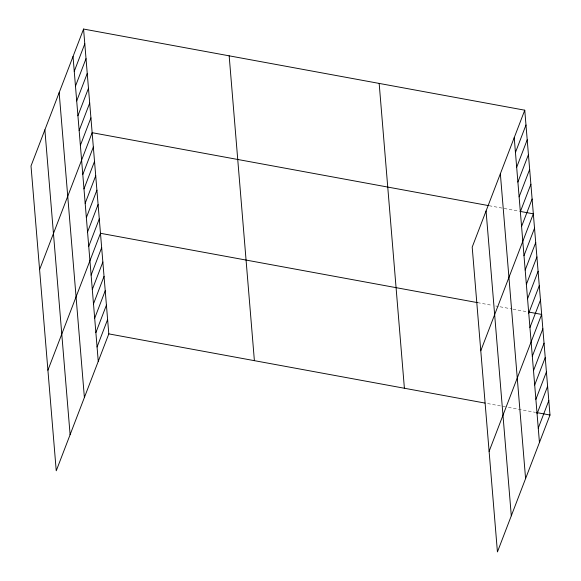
<?xml version="1.0" encoding="UTF-8"?>
<svg xmlns="http://www.w3.org/2000/svg" width="581" height="581" viewBox="0 0 581 581"><rect width="100%" height="100%" fill="white"/><g stroke="black" fill="none" stroke-linecap="round" stroke-linejoin="round"><path stroke-width="0.44" stroke-dasharray="2.9 2.18" d="M489.144 205.71L519.472 211.288M477.538 302.636L492.267 305.345M495.738 305.984L498.338 306.463M500.067 306.783L512.202 309.012M513.067 309.172L526.931 311.721M487.597 403.555L506.661 407.063M508.397 407.375L535.261 412.321"/><path stroke-width="0.87" d="M83.57 29.05L31.011 165.97L56.241 470.806L108.8 333.886L83.57 29.05L524.759 110.194L549.989 415.03L497.43 551.95L472.2 247.114L524.759 110.194M74.252 71.31L84.79 43.858M75.479 86.119L86.017 58.659M76.707 100.927L87.244 73.467M77.927 115.728L88.472 88.276M79.154 130.536L89.692 103.084M80.381 145.344L90.919 117.885M39.588 269.613L92.147 132.693L488.272 205.551M82.792 174.518L93.338 147.066M83.984 188.89L94.521 161.438M85.175 203.263L95.712 175.803M86.366 217.635L96.904 190.176M87.549 232.008L98.095 204.548M88.74 246.373L99.278 218.921M47.911 370.213L100.469 233.293L477.538 302.636M91.123 275.118L101.66 247.659M92.306 289.491L102.852 262.031M93.497 303.856L104.035 276.403M94.688 318.228L105.226 290.776M95.88 332.601L106.417 305.141M97.071 346.973L107.608 319.514M515.449 152.454L525.987 125.002M516.676 167.263L527.214 139.803M517.896 182.071L528.441 154.611M519.123 196.872L529.661 169.42M520.351 211.68L530.889 184.228M521.578 226.488L532.116 199.029M480.785 350.757L533.343 213.837L520.344 211.448M523.989 255.662L534.527 228.21M525.18 270.034L535.718 242.582M526.371 284.407L536.909 256.947M527.563 298.779L538.1 271.32M528.746 313.144L539.284 285.692M529.937 327.517L540.475 300.065M489.108 451.357L541.666 314.43L528.666 312.041M532.319 356.262L542.857 328.802M533.503 370.634L544.048 343.175M534.694 385L545.232 357.547M535.885 399.372L546.423 371.92M537.076 413.745L547.614 386.285M538.26 428.117L548.805 400.658M108.8 333.886L484.997 403.076M536.125 412.481L549.989 415.03M514.221 137.646L539.451 442.482M500.357 173.77L525.587 478.606M486.072 210.99L511.302 515.826M379.168 83.417L404.398 388.253M229.161 55.827L254.391 360.663M73.024 56.51L98.254 361.346M59.16 92.626L84.39 397.469M44.875 129.846L70.105 434.682"/></g></svg>
